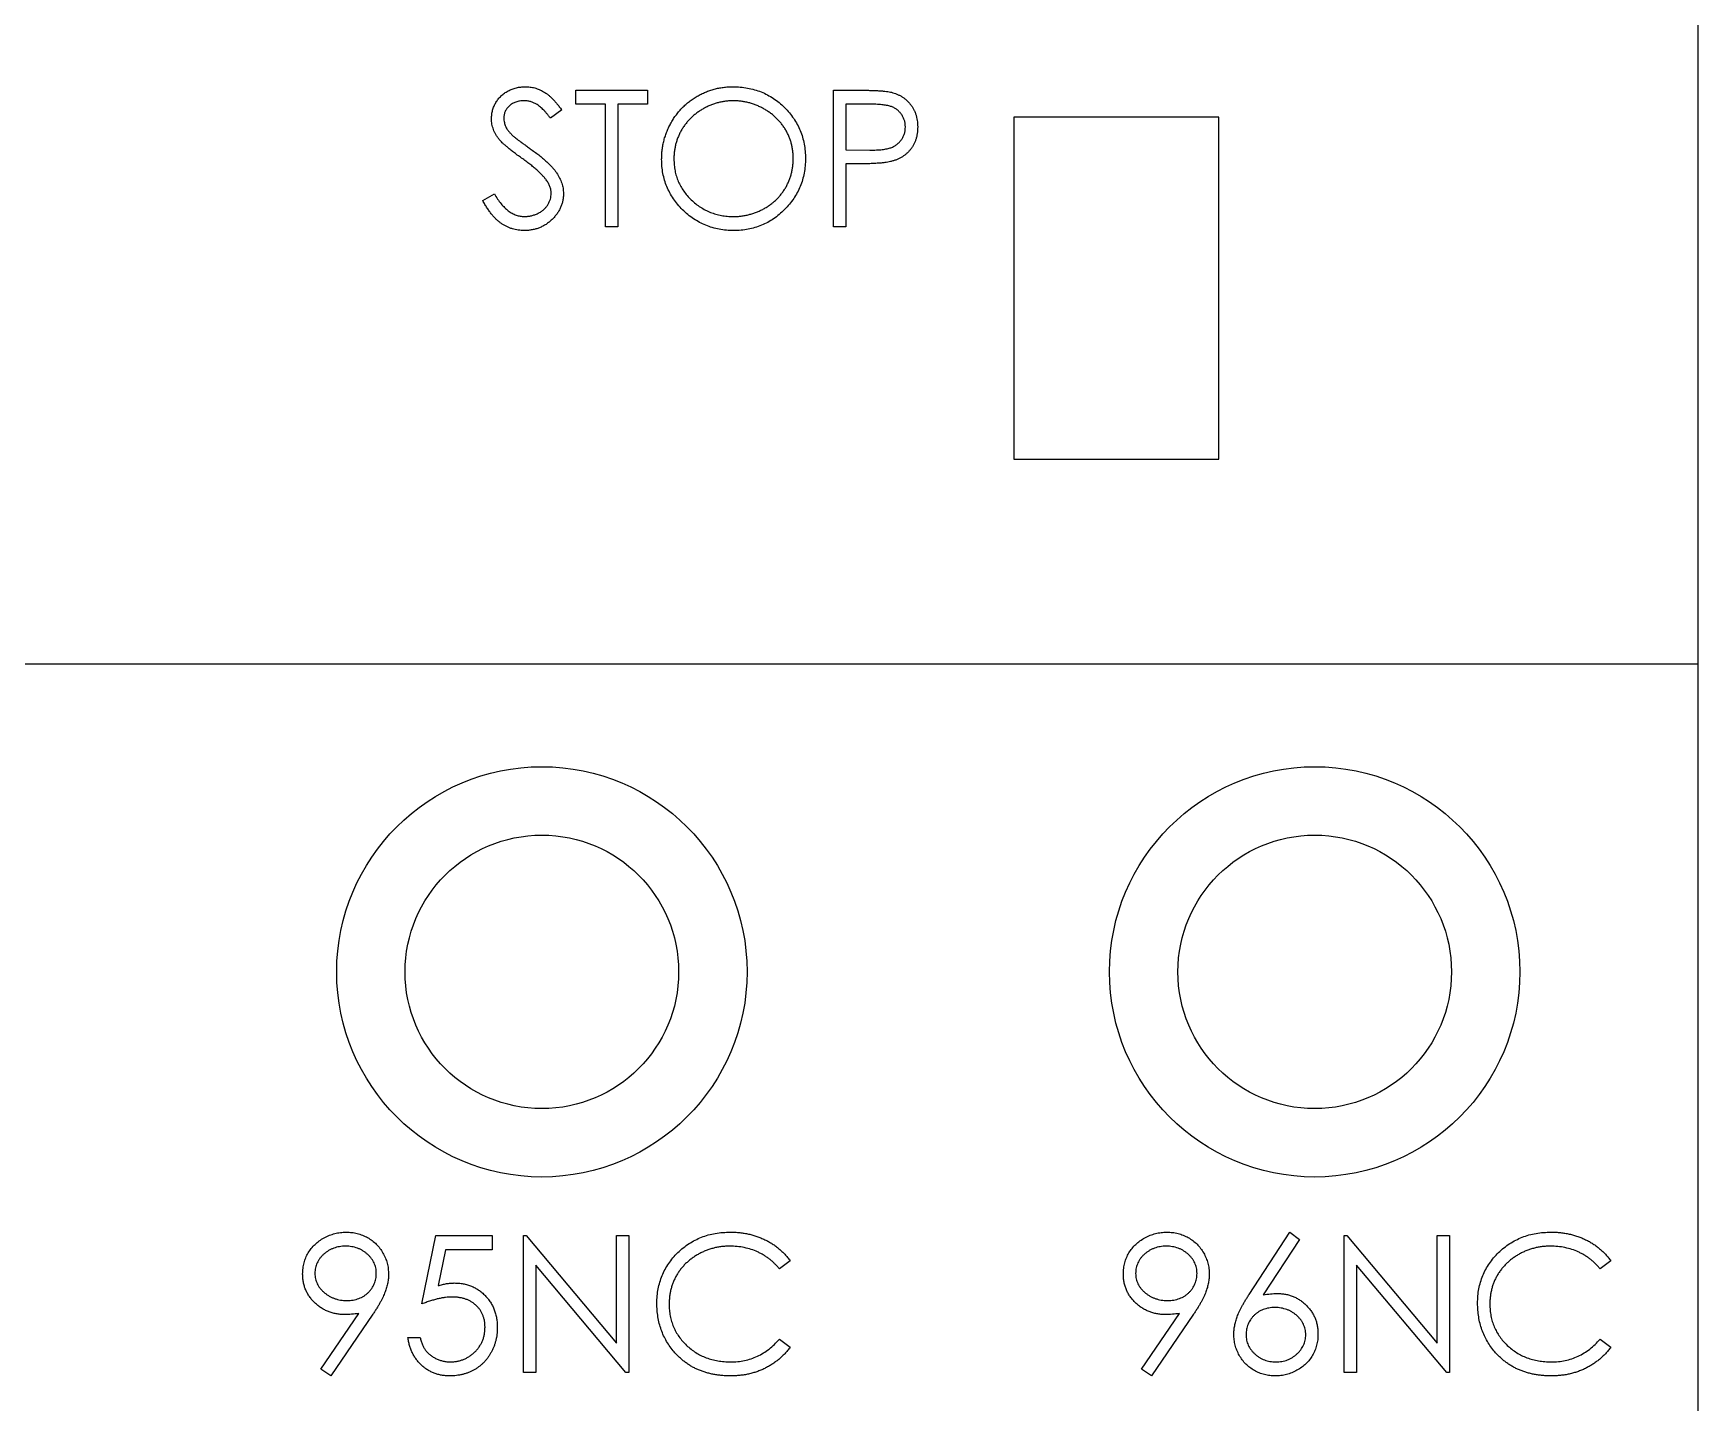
# Model space of a CAD drawing. Extents: x 337364 to 337764, y 334627 to 335127.
# Drawn here: x 337669.15 to 337693.48, y 334745.93 to 334765.96 of the extents above; entities that cross this region are included whole.
import ezdxf

# ---------------------------------------------------------------- set-up
doc = ezdxf.new("R2010")
doc.units = 0
doc.header["$MEASUREMENT"] = 0
doc.layers.add('PV-261', color=7, linetype='Continuous')

# ---------------------------------------------------------------- blocks, each defined once
blk = doc.blocks.new('Manufacturer上海良信PartName热继电器SeriesNDR2-38ShellFrameLimitingCurrentRemarkPartTypeMinCurrent1MaxCurrent38Poles3PMinPower0MaxPower0LibType3DelFlgfalseUpdateDate2023-01-0100000')
at = {"layer": 'PV-261'}
for p, q in [((22.5, 17.5), (22.5, -2.5)), ((6.095, 5.688), (6.095, 5.893)), ((6.095, 5.893), (7.146, 5.893)), ((7.146, 5.893), (7.146, 5.688)), ((9.864, 5.893), (10.256, 5.893)), ((9.864, 3.893), (9.864, 5.893)), ((5.89, 5.606), (5.728, 5.483)), ((6.531, 5.688), (6.095, 5.688)), ((6.531, 3.893), (6.531, 5.688)), ((7.146, 5.688), (6.71, 5.688)), ((6.71, 5.688), (6.71, 3.893)), ((10.409, 5.688), (10.044, 5.688)), ((10.044, 5.688), (10.044, 5.021)), ((15.5, 5.5), (12.5, 5.5)), ((12.5, 5.5), (12.5, 0.5)), ((15.5, 0.5), (15.5, 5.5)), ((10.044, 5.021), (10.394, 5.017)), ((10.187, 4.816), (10.044, 4.816)), ((10.044, 4.816), (10.044, 3.893)), ((4.736, 4.279), (4.905, 4.38)), ((6.71, 3.893), (6.531, 3.893)), ((10.044, 3.893), (9.864, 3.893)), ((12.5, 0.5), (15.5, 0.5)), ((22.5, -2.5), (-22.5, -2.5)), ((22.5, -2.5), (22.5, -14.5)), ((3.846, -11.857), (4.051, -10.857)), ((4.051, -10.857), (4.871, -10.857)), ((4.871, -10.857), (4.871, -11.063)), ((5.333, -12.857), (5.333, -10.857)), ((5.333, -10.857), (5.37, -10.857)), ((5.37, -10.857), (6.692, -12.432)), ((6.692, -12.432), (6.692, -10.857)), ((6.692, -10.857), (6.871, -10.857)), ((6.871, -10.857), (6.871, -12.857)), ((15.941, -11.719), (16.538, -10.806)), ((16.676, -10.915), (16.148, -11.723)), ((16.538, -10.806), (16.676, -10.915)), ((17.333, -12.857), (17.333, -10.857)), ((17.333, -10.857), (17.37, -10.857)), ((17.37, -10.857), (18.692, -12.432)), ((18.692, -12.432), (18.692, -10.857)), ((18.692, -10.857), (18.871, -10.857)), ((18.871, -10.857), (18.871, -12.857)), ((4.191, -11.063), (4.083, -11.589)), ((4.871, -11.063), (4.191, -11.063)), ((6.83, -12.857), (5.512, -11.287)), ((5.512, -11.287), (5.512, -12.857)), ((9.23, -11.224), (9.073, -11.345)), ((18.83, -12.857), (17.512, -11.287)), ((17.512, -11.287), (17.512, -12.857)), ((21.23, -11.224), (21.073, -11.345)), ((2.369, -12.809), (2.925, -11.996)), ((3.128, -12.008), (2.512, -12.909)), ((14.369, -12.809), (14.925, -11.996)), ((15.128, -12.008), (14.512, -12.909)), ((3.64, -12.345), (3.82, -12.345)), ((9.073, -12.37), (9.23, -12.489)), ((21.073, -12.37), (21.23, -12.489)), ((2.512, -12.909), (2.369, -12.809)), ((5.512, -12.857), (5.333, -12.857)), ((6.871, -12.857), (6.83, -12.857)), ((14.512, -12.909), (14.369, -12.809)), ((17.512, -12.857), (17.333, -12.857)), ((18.871, -12.857), (18.83, -12.857))]:
    blk.add_line(p, q, dxfattribs=at)
for centre, radius in [((5.6, -7), 3), ((16.9, -7), 3), ((5.6, -7), 2), ((16.9, -7), 2)]:
    blk.add_circle(centre, radius, dxfattribs=at)
for points, knots in [([(4.864, 5.477), (4.865, 5.499), (4.866, 5.54), (4.879, 5.602), (4.899, 5.66), (4.926, 5.715), (4.962, 5.765), (5.003, 5.811), (5.052, 5.85), (5.106, 5.884), (5.165, 5.91), (5.226, 5.93), (5.291, 5.942), (5.335, 5.943), (5.357, 5.944)], [0, 0, 0, 0, 0.083785, 0.16578, 0.24628, 0.327461, 0.408797, 0.489715, 0.571376, 0.655523, 0.741019, 0.826547, 0.911989, 1, 1, 1, 1]), ([(5.357, 5.944), (5.38, 5.943), (5.427, 5.942), (5.496, 5.928), (5.563, 5.904), (5.616, 5.878), (5.658, 5.852), (5.69, 5.828), (5.722, 5.8), (5.755, 5.769), (5.788, 5.733), (5.822, 5.694), (5.856, 5.652), (5.878, 5.621), (5.89, 5.606)], [0, 0, 0, 0, 0.107233, 0.213252, 0.31883, 0.426794, 0.483646, 0.543604, 0.608308, 0.677127, 0.750686, 0.828713, 0.91219, 1, 1, 1, 1]), ([(7.351, 4.884), (7.352, 4.908), (7.352, 4.955), (7.36, 5.025), (7.37, 5.094), (7.385, 5.162), (7.405, 5.228), (7.429, 5.294), (7.457, 5.357), (7.49, 5.419), (7.526, 5.479), (7.566, 5.536), (7.608, 5.589), (7.654, 5.639), (7.703, 5.686), (7.756, 5.729), (7.811, 5.769), (7.869, 5.805), (7.93, 5.838), (7.992, 5.866), (8.055, 5.89), (8.12, 5.91), (8.186, 5.925), (8.252, 5.936), (8.321, 5.943), (8.367, 5.944), (8.39, 5.944)], [0, 0, 0, 0, 0.043209, 0.085873, 0.12812, 0.170152, 0.211918, 0.253753, 0.296006, 0.338443, 0.381015, 0.42282, 0.464089, 0.505126, 0.545975, 0.586985, 0.628339, 0.670084, 0.711992, 0.753039, 0.794049, 0.834886, 0.875498, 0.916547, 0.958004, 1, 1, 1, 1]), ([(8.39, 5.944), (8.427, 5.943), (8.5, 5.941), (8.606, 5.927), (8.708, 5.903), (8.807, 5.87), (8.899, 5.827), (8.988, 5.775), (9.071, 5.713), (9.149, 5.642), (9.22, 5.564), (9.283, 5.482), (9.336, 5.394), (9.379, 5.303), (9.413, 5.207), (9.436, 5.106), (9.451, 5.001), (9.453, 4.93), (9.454, 4.894)], [0, 0, 0, 0, 0.06657, 0.130749, 0.193413, 0.254989, 0.316114, 0.377262, 0.439401, 0.502971, 0.566525, 0.628231, 0.689091, 0.749345, 0.81017, 0.87161, 0.934869, 1, 1, 1, 1]), ([(10.256, 5.893), (10.283, 5.893), (10.335, 5.893), (10.409, 5.891), (10.476, 5.889), (10.537, 5.886), (10.59, 5.882), (10.637, 5.876), (10.677, 5.871), (10.701, 5.865), (10.712, 5.863)], [0, 0, 0, 0, 0.176956, 0.339055, 0.486318, 0.618781, 0.735619, 0.838742, 0.926457, 1, 1, 1, 1]), ([(10.712, 5.863), (10.726, 5.859), (10.753, 5.852), (10.792, 5.837), (10.83, 5.819), (10.866, 5.799), (10.899, 5.775), (10.931, 5.749), (10.96, 5.72), (10.988, 5.688), (11.013, 5.655), (11.035, 5.618), (11.053, 5.58), (11.069, 5.539), (11.08, 5.496), (11.089, 5.452), (11.094, 5.405), (11.095, 5.373), (11.095, 5.356)], [0, 0, 0, 0, 0.062481, 0.12349, 0.183411, 0.243153, 0.302127, 0.36171, 0.421842, 0.482932, 0.544552, 0.605681, 0.66768, 0.729984, 0.794551, 0.860346, 0.928907, 1, 1, 1, 1]), ([(5.337, 5.739), (5.316, 5.738), (5.276, 5.737), (5.22, 5.722), (5.169, 5.699), (5.125, 5.667), (5.089, 5.629), (5.062, 5.585), (5.047, 5.537), (5.045, 5.503), (5.044, 5.486)], [0, 0, 0, 0, 0.143073, 0.275903, 0.402371, 0.528414, 0.650356, 0.765895, 0.880774, 1, 1, 1, 1]), ([(5.728, 5.483), (5.718, 5.495), (5.699, 5.52), (5.67, 5.554), (5.643, 5.585), (5.617, 5.612), (5.592, 5.636), (5.568, 5.657), (5.545, 5.675), (5.516, 5.693), (5.479, 5.712), (5.434, 5.728), (5.386, 5.737), (5.353, 5.738), (5.337, 5.739)], [0, 0, 0, 0, 0.0984694, 0.1896291, 0.2741841, 0.3521832, 0.4231989, 0.4885509, 0.5484733, 0.6014402, 0.7011981, 0.7995918, 0.8985451, 1, 1, 1, 1]), ([(8.399, 5.739), (8.38, 5.739), (8.342, 5.738), (8.286, 5.732), (8.23, 5.724), (8.176, 5.711), (8.122, 5.694), (8.069, 5.675), (8.016, 5.652), (7.965, 5.625), (7.915, 5.595), (7.868, 5.563), (7.824, 5.528), (7.783, 5.491), (7.744, 5.451), (7.708, 5.409), (7.675, 5.364), (7.645, 5.317), (7.618, 5.268), (7.595, 5.217), (7.575, 5.165), (7.559, 5.112), (7.546, 5.057), (7.538, 5.001), (7.531, 4.943), (7.531, 4.904), (7.531, 4.885)], [0, 0, 0, 0, 0.0420233, 0.0836449, 0.1249838, 0.1662475, 0.2077016, 0.2496311, 0.2917418, 0.3347429, 0.3774602, 0.4195563, 0.4610442, 0.5020963, 0.5428907, 0.5838008, 0.6248636, 0.6662247, 0.7073992, 0.7485567, 0.7896546, 0.8307397, 0.8720701, 0.9139934, 0.9564981, 1, 1, 1, 1]), ([(9.274, 4.894), (9.274, 4.913), (9.274, 4.952), (9.268, 5.009), (9.259, 5.064), (9.247, 5.118), (9.231, 5.171), (9.211, 5.222), (9.188, 5.272), (9.161, 5.32), (9.131, 5.367), (9.098, 5.411), (9.062, 5.452), (9.023, 5.492), (8.981, 5.529), (8.936, 5.563), (8.889, 5.596), (8.839, 5.625), (8.787, 5.652), (8.734, 5.675), (8.68, 5.695), (8.625, 5.711), (8.569, 5.724), (8.513, 5.732), (8.456, 5.738), (8.418, 5.739), (8.399, 5.739)], [0, 0, 0, 0, 0.042915, 0.08513, 0.126473, 0.167453, 0.207976, 0.248249, 0.28875, 0.32967, 0.370537, 0.411129, 0.451819, 0.492406, 0.533486, 0.575263, 0.617441, 0.660672, 0.70394, 0.746868, 0.789079, 0.831104, 0.873238, 0.915166, 0.957381, 1, 1, 1, 1]), ([(10.915, 5.356), (10.915, 5.372), (10.913, 5.404), (10.903, 5.45), (10.885, 5.495), (10.86, 5.537), (10.83, 5.575), (10.795, 5.608), (10.755, 5.634), (10.718, 5.651), (10.685, 5.661), (10.656, 5.669), (10.624, 5.675), (10.588, 5.679), (10.549, 5.683), (10.505, 5.686), (10.459, 5.688), (10.426, 5.688), (10.409, 5.688)], [0, 0, 0, 0, 0.070044, 0.139238, 0.208197, 0.279173, 0.349987, 0.418354, 0.48761, 0.557411, 0.59533, 0.637964, 0.685913, 0.738185, 0.796103, 0.858517, 0.926658, 1, 1, 1, 1]), ([(4.976, 5.173), (4.967, 5.185), (4.95, 5.208), (4.927, 5.244), (4.907, 5.281), (4.892, 5.319), (4.879, 5.357), (4.87, 5.397), (4.865, 5.437), (4.864, 5.464), (4.864, 5.477)], [0, 0, 0, 0, 0.133507, 0.262559, 0.388264, 0.512667, 0.633722, 0.755394, 0.877553, 1, 1, 1, 1]), ([(5.044, 5.486), (5.044, 5.475), (5.044, 5.454), (5.051, 5.422), (5.059, 5.39), (5.071, 5.359), (5.089, 5.327), (5.112, 5.295), (5.141, 5.261), (5.164, 5.239), (5.175, 5.227)], [0, 0, 0, 0, 0.107285, 0.214746, 0.322939, 0.434116, 0.553412, 0.686073, 0.834256, 1, 1, 1, 1]), ([(10.394, 5.017), (10.411, 5.017), (10.444, 5.017), (10.492, 5.019), (10.536, 5.022), (10.576, 5.025), (10.614, 5.031), (10.647, 5.036), (10.677, 5.044), (10.712, 5.055), (10.751, 5.073), (10.793, 5.1), (10.829, 5.133), (10.86, 5.171), (10.885, 5.214), (10.903, 5.259), (10.913, 5.306), (10.915, 5.339), (10.915, 5.356)], [0, 0, 0, 0, 0.072538, 0.140034, 0.202496, 0.260575, 0.313228, 0.361583, 0.404878, 0.444127, 0.5164, 0.586507, 0.655085, 0.724384, 0.793974, 0.861638, 0.930111, 1, 1, 1, 1]), ([(11.095, 5.356), (11.095, 5.34), (11.094, 5.308), (11.089, 5.261), (11.081, 5.216), (11.069, 5.173), (11.054, 5.133), (11.036, 5.094), (11.014, 5.058), (10.989, 5.024), (10.961, 4.993), (10.931, 4.964), (10.898, 4.938), (10.863, 4.915), (10.824, 4.894), (10.784, 4.876), (10.741, 4.861), (10.711, 4.853), (10.696, 4.849)], [0, 0, 0, 0, 0.070119, 0.137192, 0.202016, 0.264631, 0.326117, 0.38601, 0.445812, 0.505298, 0.564633, 0.624283, 0.683902, 0.743953, 0.805388, 0.868388, 0.933084, 1, 1, 1, 1]), ([(5.304, 4.901), (5.283, 4.916), (5.242, 4.944), (5.186, 4.987), (5.136, 5.026), (5.092, 5.062), (5.054, 5.094), (5.022, 5.123), (4.996, 5.149), (4.982, 5.165), (4.976, 5.173)], [0, 0, 0, 0, 0.1815353, 0.3470817, 0.4955678, 0.6283573, 0.7455197, 0.8458308, 0.9307818, 1, 1, 1, 1]), ([(5.175, 5.227), (5.18, 5.223), (5.19, 5.214), (5.209, 5.199), (5.234, 5.18), (5.265, 5.157), (5.301, 5.13), (5.344, 5.1), (5.392, 5.065), (5.426, 5.041), (5.444, 5.028)], [0, 0, 0, 0, 0.052594, 0.124952, 0.218094, 0.333502, 0.468789, 0.624938, 0.801683, 1, 1, 1, 1]), ([(5.664, 4.582), (5.655, 4.593), (5.636, 4.617), (5.604, 4.653), (5.566, 4.69), (5.524, 4.73), (5.476, 4.77), (5.423, 4.813), (5.365, 4.856), (5.325, 4.886), (5.304, 4.901)], [0, 0, 0, 0, 0.090279, 0.18953, 0.299198, 0.418926, 0.548376, 0.688136, 0.839084, 1, 1, 1, 1]), ([(5.444, 5.028), (5.466, 5.012), (5.508, 4.982), (5.568, 4.936), (5.622, 4.891), (5.671, 4.847), (5.715, 4.805), (5.753, 4.764), (5.787, 4.725), (5.823, 4.674), (5.86, 4.612), (5.892, 4.536), (5.912, 4.46), (5.914, 4.408), (5.915, 4.383)], [0, 0, 0, 0, 0.096972, 0.187773, 0.272396, 0.351321, 0.424335, 0.491909, 0.554233, 0.611268, 0.716348, 0.81454, 0.908495, 1, 1, 1, 1]), ([(8.406, 3.842), (8.37, 3.842), (8.298, 3.844), (8.193, 3.859), (8.092, 3.883), (7.996, 3.916), (7.904, 3.959), (7.817, 4.012), (7.733, 4.074), (7.656, 4.145), (7.584, 4.223), (7.522, 4.305), (7.469, 4.392), (7.426, 4.483), (7.392, 4.577), (7.369, 4.676), (7.354, 4.779), (7.352, 4.849), (7.351, 4.884)], [0, 0, 0, 0, 0.065819, 0.129747, 0.192072, 0.253459, 0.31457, 0.37628, 0.439026, 0.503267, 0.567493, 0.629705, 0.691, 0.751452, 0.812004, 0.87315, 0.935635, 1, 1, 1, 1]), ([(7.531, 4.885), (7.532, 4.856), (7.533, 4.799), (7.545, 4.716), (7.565, 4.636), (7.593, 4.559), (7.629, 4.486), (7.673, 4.416), (7.725, 4.35), (7.784, 4.288), (7.849, 4.232), (7.918, 4.182), (7.99, 4.14), (8.065, 4.106), (8.144, 4.079), (8.226, 4.061), (8.311, 4.048), (8.369, 4.047), (8.399, 4.047)], [0, 0, 0, 0, 0.064504, 0.126899, 0.187747, 0.24815, 0.308586, 0.369583, 0.431827, 0.49618, 0.560668, 0.623504, 0.68526, 0.746537, 0.808327, 0.870486, 0.934317, 1, 1, 1, 1]), ([(8.399, 4.047), (8.418, 4.047), (8.458, 4.047), (8.516, 4.053), (8.573, 4.062), (8.629, 4.074), (8.684, 4.09), (8.738, 4.108), (8.791, 4.132), (8.842, 4.157), (8.892, 4.187), (8.939, 4.218), (8.983, 4.253), (9.024, 4.29), (9.063, 4.329), (9.098, 4.371), (9.131, 4.416), (9.161, 4.463), (9.188, 4.512), (9.211, 4.563), (9.231, 4.615), (9.247, 4.668), (9.259, 4.723), (9.268, 4.779), (9.274, 4.836), (9.274, 4.875), (9.274, 4.894)], [0, 0, 0, 0, 0.043633, 0.086538, 0.129177, 0.171436, 0.213416, 0.255266, 0.297369, 0.339941, 0.382347, 0.423953, 0.464871, 0.505572, 0.546003, 0.586568, 0.627065, 0.668271, 0.709549, 0.750428, 0.791096, 0.832027, 0.873136, 0.914611, 0.956956, 1, 1, 1, 1]), ([(9.454, 4.894), (9.453, 4.858), (9.451, 4.787), (9.436, 4.683), (9.413, 4.583), (9.379, 4.487), (9.336, 4.395), (9.283, 4.308), (9.221, 4.224), (9.15, 4.147), (9.073, 4.075), (8.99, 4.013), (8.903, 3.959), (8.811, 3.917), (8.716, 3.882), (8.616, 3.859), (8.513, 3.844), (8.442, 3.842), (8.406, 3.842)], [0, 0, 0, 0, 0.065227, 0.128569, 0.19032, 0.251378, 0.312388, 0.373789, 0.436431, 0.500567, 0.564687, 0.627136, 0.688455, 0.749246, 0.810155, 0.871671, 0.934773, 1, 1, 1, 1]), ([(10.696, 4.849), (10.683, 4.846), (10.656, 4.84), (10.611, 4.834), (10.558, 4.828), (10.498, 4.824), (10.431, 4.82), (10.356, 4.818), (10.274, 4.816), (10.217, 4.816), (10.187, 4.816)], [0, 0, 0, 0, 0.075173, 0.164746, 0.268017, 0.385912, 0.517789, 0.663691, 0.824413, 1, 1, 1, 1]), ([(5.344, 4.047), (5.362, 4.047), (5.396, 4.048), (5.448, 4.057), (5.497, 4.072), (5.544, 4.092), (5.589, 4.117), (5.627, 4.147), (5.661, 4.18), (5.688, 4.218), (5.709, 4.258), (5.725, 4.299), (5.734, 4.342), (5.735, 4.371), (5.736, 4.386)], [0, 0, 0, 0, 0.091264, 0.18093, 0.270088, 0.360156, 0.448343, 0.532666, 0.613834, 0.693982, 0.772716, 0.849335, 0.923967, 1, 1, 1, 1]), ([(5.915, 4.383), (5.915, 4.365), (5.914, 4.329), (5.906, 4.277), (5.893, 4.227), (5.874, 4.178), (5.851, 4.131), (5.822, 4.086), (5.788, 4.043), (5.749, 4.002), (5.707, 3.965), (5.662, 3.931), (5.614, 3.904), (5.565, 3.881), (5.513, 3.863), (5.459, 3.851), (5.402, 3.843), (5.364, 3.842), (5.344, 3.842)], [0, 0, 0, 0, 0.061484, 0.121775, 0.18092, 0.240256, 0.300114, 0.361146, 0.423501, 0.488669, 0.553954, 0.617581, 0.680238, 0.742187, 0.804663, 0.868259, 0.93302, 1, 1, 1, 1]), ([(5.736, 4.386), (5.735, 4.402), (5.733, 4.436), (5.719, 4.486), (5.696, 4.535), (5.675, 4.566), (5.664, 4.582)], [0, 0, 0, 0, 0.234723, 0.477158, 0.728556, 1, 1, 1, 1]), ([(5.344, 3.842), (5.329, 3.842), (5.299, 3.842), (5.255, 3.848), (5.211, 3.855), (5.169, 3.866), (5.128, 3.88), (5.088, 3.898), (5.049, 3.918), (5.011, 3.942), (4.973, 3.969), (4.937, 4.001), (4.901, 4.037), (4.867, 4.077), (4.833, 4.121), (4.8, 4.17), (4.767, 4.223), (4.746, 4.26), (4.736, 4.279)], [0, 0, 0, 0, 0.057208, 0.113696, 0.169178, 0.224159, 0.27872, 0.333794, 0.389241, 0.445822, 0.503704, 0.564294, 0.627975, 0.695038, 0.765373, 0.839611, 0.917538, 1, 1, 1, 1]), ([(4.905, 4.38), (4.921, 4.354), (4.951, 4.303), (5.001, 4.235), (5.053, 4.177), (5.107, 4.13), (5.164, 4.093), (5.222, 4.066), (5.282, 4.05), (5.324, 4.048), (5.344, 4.047)], [0, 0, 0, 0, 0.159004, 0.304646, 0.438547, 0.562322, 0.677433, 0.786897, 0.893611, 1, 1, 1, 1]), ([(2.102, -11.419), (2.103, -11.391), (2.105, -11.336), (2.121, -11.256), (2.146, -11.18), (2.182, -11.108), (2.227, -11.043), (2.282, -10.983), (2.345, -10.932), (2.415, -10.887), (2.492, -10.851), (2.572, -10.825), (2.654, -10.809), (2.71, -10.807), (2.739, -10.806)], [0, 0, 0, 0, 0.085249, 0.167327, 0.248175, 0.328829, 0.409908, 0.490584, 0.572993, 0.658265, 0.744222, 0.82906, 0.913938, 1, 1, 1, 1]), ([(2.739, -10.806), (2.766, -10.807), (2.821, -10.809), (2.902, -10.824), (2.979, -10.85), (3.052, -10.885), (3.12, -10.929), (3.181, -10.982), (3.234, -11.043), (3.278, -11.111), (3.314, -11.184), (3.34, -11.261), (3.355, -11.34), (3.357, -11.394), (3.358, -11.421)], [0, 0, 0, 0, 0.085532, 0.169003, 0.251943, 0.335682, 0.419409, 0.501265, 0.583703, 0.668, 0.751919, 0.834598, 0.916526, 1, 1, 1, 1]), ([(7.282, -11.846), (7.282, -11.81), (7.284, -11.739), (7.299, -11.635), (7.323, -11.536), (7.357, -11.441), (7.4, -11.35), (7.453, -11.264), (7.516, -11.182), (7.587, -11.105), (7.666, -11.035), (7.75, -10.973), (7.84, -10.922), (7.934, -10.879), (8.033, -10.846), (8.137, -10.823), (8.246, -10.809), (8.32, -10.807), (8.358, -10.806)], [0, 0, 0, 0, 0.064558, 0.127014, 0.187955, 0.248014, 0.307748, 0.368235, 0.42947, 0.492743, 0.556258, 0.618217, 0.679655, 0.741246, 0.803415, 0.866815, 0.932328, 1, 1, 1, 1]), ([(8.358, -10.806), (8.381, -10.806), (8.426, -10.807), (8.493, -10.812), (8.559, -10.821), (8.623, -10.833), (8.685, -10.848), (8.745, -10.868), (8.804, -10.89), (8.861, -10.916), (8.916, -10.945), (8.969, -10.976), (9.019, -11.011), (9.067, -11.048), (9.111, -11.088), (9.154, -11.13), (9.194, -11.176), (9.218, -11.208), (9.23, -11.224)], [0, 0, 0, 0, 0.068548, 0.135683, 0.201215, 0.265682, 0.329267, 0.392395, 0.45507, 0.517127, 0.57879, 0.63974, 0.700192, 0.759806, 0.819628, 0.879355, 0.939512, 1, 1, 1, 1]), ([(14.102, -11.419), (14.103, -11.391), (14.105, -11.336), (14.121, -11.256), (14.146, -11.18), (14.182, -11.108), (14.227, -11.043), (14.282, -10.983), (14.345, -10.932), (14.415, -10.887), (14.492, -10.851), (14.572, -10.825), (14.654, -10.809), (14.71, -10.807), (14.739, -10.806)], [0, 0, 0, 0, 0.085249, 0.167327, 0.248175, 0.328829, 0.409908, 0.490584, 0.572993, 0.658265, 0.744222, 0.82906, 0.913938, 1, 1, 1, 1]), ([(14.739, -10.806), (14.766, -10.807), (14.821, -10.809), (14.902, -10.824), (14.979, -10.85), (15.052, -10.885), (15.12, -10.929), (15.181, -10.982), (15.234, -11.043), (15.278, -11.111), (15.314, -11.184), (15.34, -11.261), (15.355, -11.34), (15.357, -11.394), (15.358, -11.421)], [0, 0, 0, 0, 0.085532, 0.169003, 0.251943, 0.335682, 0.419409, 0.501265, 0.583703, 0.668, 0.751919, 0.834598, 0.916526, 1, 1, 1, 1]), ([(19.282, -11.846), (19.282, -11.81), (19.284, -11.739), (19.299, -11.635), (19.323, -11.536), (19.357, -11.441), (19.4, -11.35), (19.453, -11.264), (19.516, -11.182), (19.587, -11.105), (19.666, -11.035), (19.75, -10.973), (19.84, -10.922), (19.934, -10.879), (20.033, -10.846), (20.137, -10.823), (20.246, -10.809), (20.32, -10.807), (20.358, -10.806)], [0, 0, 0, 0, 0.064558, 0.127014, 0.187955, 0.248014, 0.307748, 0.368235, 0.42947, 0.492743, 0.556258, 0.618217, 0.679655, 0.741246, 0.803415, 0.866815, 0.932328, 1, 1, 1, 1]), ([(20.358, -10.806), (20.381, -10.806), (20.426, -10.807), (20.493, -10.812), (20.559, -10.821), (20.623, -10.833), (20.685, -10.848), (20.745, -10.868), (20.804, -10.89), (20.861, -10.916), (20.916, -10.945), (20.969, -10.976), (21.019, -11.011), (21.067, -11.048), (21.111, -11.088), (21.154, -11.13), (21.194, -11.176), (21.218, -11.208), (21.23, -11.224)], [0, 0, 0, 0, 0.068548, 0.135683, 0.201215, 0.265682, 0.329267, 0.392395, 0.45507, 0.517127, 0.57879, 0.63974, 0.700192, 0.759806, 0.819628, 0.879355, 0.939512, 1, 1, 1, 1]), ([(2.729, -11.011), (2.714, -11.012), (2.684, -11.013), (2.64, -11.018), (2.598, -11.027), (2.557, -11.04), (2.518, -11.056), (2.481, -11.076), (2.446, -11.1), (2.412, -11.127), (2.381, -11.157), (2.355, -11.188), (2.332, -11.221), (2.314, -11.256), (2.299, -11.292), (2.289, -11.329), (2.283, -11.369), (2.282, -11.395), (2.282, -11.409)], [0, 0, 0, 0, 0.068712, 0.134812, 0.199538, 0.263335, 0.326747, 0.390328, 0.454126, 0.519203, 0.58351, 0.645497, 0.70529, 0.763488, 0.821856, 0.880004, 0.939108, 1, 1, 1, 1]), ([(3.179, -11.409), (3.179, -11.395), (3.178, -11.369), (3.172, -11.329), (3.161, -11.292), (3.147, -11.256), (3.128, -11.221), (3.105, -11.188), (3.079, -11.157), (3.048, -11.127), (3.015, -11.1), (2.979, -11.076), (2.942, -11.056), (2.903, -11.04), (2.862, -11.027), (2.819, -11.018), (2.775, -11.013), (2.745, -11.012), (2.729, -11.011)], [0, 0, 0, 0, 0.06076, 0.119735, 0.177757, 0.235999, 0.29407, 0.353733, 0.415973, 0.48014, 0.545076, 0.608735, 0.672178, 0.735453, 0.799112, 0.864284, 0.930837, 1, 1, 1, 1]), ([(8.346, -11.011), (8.326, -11.011), (8.286, -11.012), (8.227, -11.018), (8.169, -11.027), (8.112, -11.039), (8.056, -11.055), (8.001, -11.074), (7.948, -11.098), (7.896, -11.124), (7.846, -11.153), (7.798, -11.186), (7.754, -11.22), (7.712, -11.257), (7.673, -11.296), (7.637, -11.338), (7.604, -11.383), (7.574, -11.429), (7.547, -11.478), (7.525, -11.528), (7.505, -11.579), (7.489, -11.633), (7.476, -11.687), (7.468, -11.743), (7.462, -11.801), (7.461, -11.84), (7.461, -11.859)], [0, 0, 0, 0, 0.043955, 0.087502, 0.130463, 0.172752, 0.215403, 0.25765, 0.300153, 0.343121, 0.385925, 0.427686, 0.468818, 0.509492, 0.549883, 0.58998, 0.630405, 0.670869, 0.711384, 0.751627, 0.791776, 0.832459, 0.873319, 0.914543, 0.956924, 1, 1, 1, 1]), ([(9.073, -11.345), (9.062, -11.331), (9.04, -11.305), (9.004, -11.267), (8.967, -11.233), (8.928, -11.2), (8.887, -11.17), (8.845, -11.143), (8.8, -11.118), (8.739, -11.088), (8.66, -11.057), (8.559, -11.031), (8.454, -11.014), (8.383, -11.012), (8.346, -11.011)], [0, 0, 0, 0, 0.063163, 0.125475, 0.187121, 0.248294, 0.309295, 0.36985, 0.430973, 0.492456, 0.616148, 0.740844, 0.868183, 1, 1, 1, 1]), ([(14.729, -11.011), (14.714, -11.012), (14.684, -11.013), (14.64, -11.018), (14.598, -11.027), (14.557, -11.04), (14.518, -11.056), (14.481, -11.076), (14.446, -11.1), (14.412, -11.127), (14.381, -11.157), (14.355, -11.188), (14.332, -11.221), (14.314, -11.256), (14.299, -11.292), (14.289, -11.329), (14.283, -11.369), (14.282, -11.395), (14.282, -11.409)], [0, 0, 0, 0, 0.068712, 0.134812, 0.199538, 0.263335, 0.326747, 0.390328, 0.454126, 0.519203, 0.58351, 0.645497, 0.70529, 0.763488, 0.821856, 0.880004, 0.939108, 1, 1, 1, 1]), ([(15.179, -11.409), (15.179, -11.395), (15.178, -11.369), (15.172, -11.329), (15.161, -11.292), (15.147, -11.256), (15.128, -11.221), (15.105, -11.188), (15.079, -11.157), (15.048, -11.127), (15.015, -11.1), (14.979, -11.076), (14.942, -11.056), (14.903, -11.04), (14.862, -11.027), (14.819, -11.018), (14.775, -11.013), (14.745, -11.012), (14.729, -11.011)], [0, 0, 0, 0, 0.06076, 0.119735, 0.177757, 0.235999, 0.29407, 0.353733, 0.415973, 0.48014, 0.545076, 0.608735, 0.672178, 0.735453, 0.799112, 0.864284, 0.930837, 1, 1, 1, 1]), ([(20.346, -11.011), (20.326, -11.011), (20.286, -11.012), (20.227, -11.018), (20.169, -11.027), (20.112, -11.039), (20.056, -11.055), (20.001, -11.074), (19.948, -11.098), (19.896, -11.124), (19.846, -11.153), (19.798, -11.186), (19.754, -11.22), (19.712, -11.257), (19.673, -11.296), (19.637, -11.338), (19.604, -11.383), (19.574, -11.429), (19.547, -11.478), (19.525, -11.528), (19.505, -11.579), (19.489, -11.633), (19.476, -11.687), (19.468, -11.743), (19.462, -11.801), (19.461, -11.84), (19.461, -11.859)], [0, 0, 0, 0, 0.043955, 0.087502, 0.130463, 0.172752, 0.215403, 0.25765, 0.300153, 0.343121, 0.385925, 0.427686, 0.468818, 0.509492, 0.549883, 0.58998, 0.630405, 0.670869, 0.711384, 0.751627, 0.791776, 0.832459, 0.873319, 0.914543, 0.956924, 1, 1, 1, 1]), ([(21.073, -11.345), (21.062, -11.331), (21.04, -11.305), (21.004, -11.267), (20.967, -11.233), (20.928, -11.2), (20.887, -11.17), (20.845, -11.143), (20.8, -11.118), (20.739, -11.088), (20.66, -11.057), (20.559, -11.031), (20.454, -11.014), (20.383, -11.012), (20.346, -11.011)], [0, 0, 0, 0, 0.063163, 0.125475, 0.187121, 0.248294, 0.309295, 0.36985, 0.430973, 0.492456, 0.616148, 0.740844, 0.868183, 1, 1, 1, 1]), ([(2.715, -12.011), (2.694, -12.011), (2.652, -12.01), (2.592, -12.001), (2.534, -11.988), (2.478, -11.969), (2.425, -11.945), (2.374, -11.916), (2.325, -11.881), (2.28, -11.841), (2.238, -11.797), (2.202, -11.751), (2.171, -11.701), (2.146, -11.65), (2.126, -11.595), (2.112, -11.539), (2.104, -11.479), (2.103, -11.439), (2.102, -11.419)], [0, 0, 0, 0, 0.0662949, 0.1301311, 0.1928622, 0.25436, 0.3159098, 0.3773381, 0.4402053, 0.5041751, 0.5680336, 0.6302277, 0.6908615, 0.7514218, 0.8114657, 0.8727505, 0.9353907, 1, 1, 1, 1]), ([(2.282, -11.409), (2.282, -11.422), (2.283, -11.449), (2.289, -11.488), (2.3, -11.526), (2.315, -11.562), (2.334, -11.596), (2.358, -11.629), (2.386, -11.661), (2.418, -11.69), (2.452, -11.718), (2.489, -11.741), (2.528, -11.761), (2.569, -11.778), (2.611, -11.79), (2.655, -11.8), (2.701, -11.805), (2.732, -11.806), (2.748, -11.806)], [0, 0, 0, 0, 0.05954, 0.117423, 0.17444, 0.231734, 0.289722, 0.3492, 0.410516, 0.47508, 0.540094, 0.604444, 0.668697, 0.73211, 0.796739, 0.862906, 0.930462, 1, 1, 1, 1]), ([(2.748, -11.806), (2.764, -11.806), (2.795, -11.805), (2.84, -11.8), (2.883, -11.791), (2.923, -11.777), (2.962, -11.762), (2.997, -11.742), (3.03, -11.718), (3.061, -11.691), (3.089, -11.661), (3.113, -11.629), (3.133, -11.596), (3.15, -11.561), (3.163, -11.525), (3.173, -11.488), (3.178, -11.449), (3.179, -11.422), (3.179, -11.409)], [0, 0, 0, 0, 0.072713, 0.141547, 0.208363, 0.272462, 0.33539, 0.397711, 0.459383, 0.522098, 0.584315, 0.644392, 0.703345, 0.761509, 0.82003, 0.878517, 0.938265, 1, 1, 1, 1]), ([(3.358, -11.421), (3.358, -11.442), (3.356, -11.484), (3.347, -11.549), (3.331, -11.615), (3.312, -11.671), (3.294, -11.717), (3.278, -11.753), (3.259, -11.792), (3.237, -11.832), (3.214, -11.873), (3.188, -11.917), (3.159, -11.962), (3.139, -11.992), (3.128, -12.008)], [0, 0, 0, 0, 0.09832, 0.199417, 0.305603, 0.416162, 0.474582, 0.537006, 0.603857, 0.67409, 0.749417, 0.828253, 0.912054, 1, 1, 1, 1]), ([(14.715, -12.011), (14.694, -12.011), (14.652, -12.01), (14.592, -12.001), (14.534, -11.988), (14.478, -11.969), (14.425, -11.945), (14.374, -11.916), (14.325, -11.881), (14.28, -11.841), (14.238, -11.797), (14.202, -11.751), (14.171, -11.701), (14.146, -11.65), (14.126, -11.595), (14.112, -11.539), (14.104, -11.479), (14.103, -11.439), (14.102, -11.419)], [0, 0, 0, 0, 0.0662949, 0.1301311, 0.1928622, 0.25436, 0.3159098, 0.3773381, 0.4402053, 0.5041751, 0.5680336, 0.6302277, 0.6908615, 0.7514218, 0.8114657, 0.8727505, 0.9353907, 1, 1, 1, 1]), ([(14.282, -11.409), (14.282, -11.422), (14.283, -11.449), (14.289, -11.488), (14.3, -11.526), (14.315, -11.562), (14.334, -11.596), (14.358, -11.629), (14.386, -11.661), (14.418, -11.69), (14.452, -11.718), (14.489, -11.741), (14.528, -11.761), (14.569, -11.778), (14.611, -11.79), (14.655, -11.8), (14.701, -11.805), (14.732, -11.806), (14.748, -11.806)], [0, 0, 0, 0, 0.05954, 0.117423, 0.17444, 0.231734, 0.289722, 0.3492, 0.410516, 0.47508, 0.540094, 0.604444, 0.668697, 0.73211, 0.796739, 0.862906, 0.930462, 1, 1, 1, 1]), ([(14.748, -11.806), (14.764, -11.806), (14.795, -11.805), (14.84, -11.8), (14.883, -11.791), (14.923, -11.777), (14.962, -11.762), (14.997, -11.742), (15.03, -11.718), (15.061, -11.691), (15.089, -11.661), (15.113, -11.629), (15.133, -11.596), (15.15, -11.561), (15.163, -11.525), (15.173, -11.488), (15.178, -11.449), (15.179, -11.422), (15.179, -11.409)], [0, 0, 0, 0, 0.072713, 0.141547, 0.208363, 0.272462, 0.33539, 0.397711, 0.459383, 0.522098, 0.584315, 0.644392, 0.703345, 0.761509, 0.82003, 0.878517, 0.938265, 1, 1, 1, 1]), ([(15.358, -11.421), (15.358, -11.442), (15.356, -11.484), (15.347, -11.549), (15.331, -11.615), (15.312, -11.671), (15.294, -11.717), (15.278, -11.753), (15.259, -11.792), (15.237, -11.832), (15.214, -11.873), (15.188, -11.917), (15.159, -11.962), (15.139, -11.992), (15.128, -12.008)], [0, 0, 0, 0, 0.09832, 0.1994175, 0.3056026, 0.4161624, 0.4745824, 0.5370065, 0.6038574, 0.6740896, 0.749417, 0.8282535, 0.9120542, 1, 1, 1, 1]), ([(4.083, -11.589), (4.104, -11.583), (4.145, -11.571), (4.206, -11.559), (4.263, -11.551), (4.301, -11.55), (4.319, -11.55)], [0, 0, 0, 0, 0.275068, 0.532901, 0.773973, 1, 1, 1, 1]), ([(4.319, -11.55), (4.341, -11.55), (4.385, -11.551), (4.449, -11.56), (4.511, -11.575), (4.569, -11.595), (4.624, -11.62), (4.676, -11.652), (4.725, -11.69), (4.771, -11.733), (4.813, -11.78), (4.849, -11.831), (4.88, -11.885), (4.905, -11.943), (4.925, -12.003), (4.938, -12.068), (4.947, -12.135), (4.948, -12.181), (4.948, -12.204)], [0, 0, 0, 0, 0.065808, 0.129394, 0.190894, 0.251281, 0.310815, 0.370371, 0.430768, 0.492881, 0.555104, 0.616067, 0.677256, 0.73826, 0.800762, 0.864778, 0.931045, 1, 1, 1, 1]), ([(4.286, -11.755), (4.271, -11.755), (4.239, -11.756), (4.19, -11.761), (4.138, -11.769), (4.084, -11.78), (4.028, -11.795), (3.969, -11.812), (3.908, -11.833), (3.867, -11.849), (3.846, -11.857)], [0, 0, 0, 0, 0.102203, 0.211023, 0.3251, 0.446502, 0.573788, 0.708901, 0.850358, 1, 1, 1, 1]), ([(4.769, -12.196), (4.768, -12.18), (4.768, -12.149), (4.762, -12.103), (4.751, -12.059), (4.737, -12.018), (4.718, -11.979), (4.696, -11.942), (4.669, -11.908), (4.638, -11.877), (4.604, -11.848), (4.566, -11.823), (4.526, -11.802), (4.484, -11.784), (4.438, -11.771), (4.39, -11.762), (4.339, -11.756), (4.304, -11.755), (4.286, -11.755)], [0, 0, 0, 0, 0.065351, 0.127916, 0.18836, 0.247216, 0.30563, 0.36377, 0.422661, 0.482687, 0.5433, 0.604118, 0.664965, 0.727413, 0.791468, 0.858055, 0.927037, 1, 1, 1, 1]), ([(7.535, -12.559), (7.515, -12.534), (7.475, -12.485), (7.423, -12.404), (7.379, -12.321), (7.343, -12.233), (7.316, -12.142), (7.296, -12.046), (7.284, -11.947), (7.282, -11.88), (7.282, -11.846)], [0, 0, 0, 0, 0.124329, 0.247156, 0.36878, 0.490734, 0.613614, 0.738958, 0.867311, 1, 1, 1, 1]), ([(7.461, -11.859), (7.462, -11.889), (7.463, -11.947), (7.476, -12.032), (7.495, -12.113), (7.524, -12.191), (7.559, -12.265), (7.604, -12.335), (7.655, -12.401), (7.715, -12.463), (7.78, -12.519), (7.851, -12.569), (7.925, -12.61), (8.004, -12.645), (8.087, -12.671), (8.174, -12.69), (8.265, -12.702), (8.327, -12.703), (8.359, -12.704)], [0, 0, 0, 0, 0.064323, 0.12629, 0.186726, 0.246146, 0.305576, 0.365429, 0.426326, 0.48884, 0.551725, 0.613919, 0.675484, 0.737334, 0.800229, 0.864502, 0.931041, 1, 1, 1, 1]), ([(15.717, -12.3), (15.718, -12.279), (15.719, -12.237), (15.729, -12.173), (15.745, -12.108), (15.762, -12.053), (15.78, -12.008), (15.795, -11.971), (15.814, -11.934), (15.835, -11.894), (15.858, -11.852), (15.883, -11.809), (15.911, -11.764), (15.931, -11.734), (15.941, -11.719)], [0, 0, 0, 0, 0.097818, 0.199726, 0.305276, 0.415811, 0.474472, 0.537274, 0.603657, 0.674299, 0.749834, 0.828598, 0.912378, 1, 1, 1, 1]), ([(16.317, -11.909), (16.302, -11.909), (16.272, -11.91), (16.229, -11.915), (16.187, -11.925), (16.148, -11.937), (16.111, -11.953), (16.076, -11.973), (16.043, -11.997), (16.013, -12.024), (15.986, -12.054), (15.962, -12.086), (15.942, -12.119), (15.926, -12.153), (15.913, -12.19), (15.903, -12.227), (15.898, -12.267), (15.897, -12.293), (15.897, -12.307)], [0, 0, 0, 0, 0.070599, 0.137901, 0.203196, 0.26679, 0.329106, 0.390654, 0.452653, 0.515748, 0.577926, 0.63893, 0.698351, 0.757296, 0.816394, 0.876267, 0.936817, 1, 1, 1, 1]), ([(16.148, -11.723), (16.183, -11.717), (16.252, -11.706), (16.321, -11.704), (16.355, -11.704)], [0, 0, 0, 0, 0.512659, 1, 1, 1, 1]), ([(16.769, -12.307), (16.768, -12.293), (16.768, -12.266), (16.761, -12.227), (16.751, -12.189), (16.736, -12.153), (16.717, -12.118), (16.694, -12.085), (16.668, -12.054), (16.637, -12.024), (16.603, -11.997), (16.567, -11.973), (16.53, -11.953), (16.491, -11.937), (16.45, -11.925), (16.407, -11.915), (16.363, -11.91), (16.333, -11.909), (16.317, -11.909)], [0, 0, 0, 0, 0.061138, 0.119994, 0.178225, 0.236256, 0.294929, 0.354716, 0.41673, 0.480664, 0.545832, 0.609758, 0.672971, 0.736017, 0.799839, 0.864775, 0.931088, 1, 1, 1, 1]), ([(16.355, -11.704), (16.375, -11.704), (16.415, -11.705), (16.474, -11.713), (16.53, -11.726), (16.584, -11.746), (16.636, -11.77), (16.685, -11.799), (16.732, -11.834), (16.776, -11.874), (16.816, -11.918), (16.852, -11.964), (16.882, -12.013), (16.906, -12.065), (16.925, -12.119), (16.938, -12.176), (16.947, -12.235), (16.948, -12.276), (16.948, -12.296)], [0, 0, 0, 0, 0.065231, 0.128405, 0.190067, 0.250943, 0.311546, 0.372863, 0.435024, 0.499072, 0.563091, 0.62551, 0.68668, 0.747283, 0.808563, 0.870742, 0.934341, 1, 1, 1, 1]), ([(19.535, -12.559), (19.515, -12.534), (19.475, -12.485), (19.423, -12.404), (19.379, -12.321), (19.343, -12.233), (19.316, -12.142), (19.296, -12.046), (19.284, -11.947), (19.282, -11.88), (19.282, -11.846)], [0, 0, 0, 0, 0.1243285, 0.247156, 0.3687797, 0.4907339, 0.6136138, 0.7389576, 0.8673106, 1, 1, 1, 1]), ([(19.461, -11.859), (19.462, -11.889), (19.463, -11.947), (19.476, -12.032), (19.495, -12.113), (19.524, -12.191), (19.559, -12.265), (19.604, -12.335), (19.655, -12.401), (19.715, -12.463), (19.78, -12.519), (19.851, -12.569), (19.925, -12.61), (20.004, -12.645), (20.087, -12.671), (20.174, -12.69), (20.265, -12.702), (20.327, -12.703), (20.359, -12.704)], [0, 0, 0, 0, 0.064323, 0.12629, 0.186726, 0.246146, 0.305576, 0.365429, 0.426326, 0.48884, 0.551725, 0.613919, 0.675484, 0.737334, 0.800229, 0.864502, 0.931041, 1, 1, 1, 1]), ([(2.925, -11.996), (2.889, -12), (2.82, -12.009), (2.749, -12.01), (2.715, -12.011)], [0, 0, 0, 0, 0.507858, 1, 1, 1, 1]), ([(14.925, -11.996), (14.889, -12), (14.82, -12.009), (14.749, -12.01), (14.715, -12.011)], [0, 0, 0, 0, 0.507858, 1, 1, 1, 1]), ([(4.251, -12.909), (4.231, -12.908), (4.192, -12.908), (4.134, -12.899), (4.079, -12.888), (4.026, -12.87), (3.976, -12.848), (3.928, -12.821), (3.882, -12.789), (3.839, -12.752), (3.8, -12.712), (3.764, -12.668), (3.733, -12.621), (3.706, -12.571), (3.683, -12.519), (3.665, -12.463), (3.65, -12.405), (3.644, -12.365), (3.64, -12.345)], [0, 0, 0, 0, 0.065421, 0.128708, 0.190236, 0.250724, 0.310637, 0.370766, 0.431615, 0.493523, 0.555883, 0.617342, 0.678668, 0.740711, 0.802985, 0.866803, 0.932347, 1, 1, 1, 1]), ([(3.82, -12.345), (3.824, -12.364), (3.833, -12.4), (3.852, -12.452), (3.874, -12.498), (3.901, -12.539), (3.934, -12.574), (3.971, -12.606), (4.012, -12.635), (4.058, -12.659), (4.106, -12.679), (4.157, -12.693), (4.209, -12.702), (4.244, -12.703), (4.261, -12.704)], [0, 0, 0, 0, 0.094687, 0.181994, 0.264377, 0.34218, 0.418618, 0.496509, 0.577369, 0.661511, 0.746733, 0.831258, 0.915206, 1, 1, 1, 1]), ([(4.948, -12.204), (4.948, -12.22), (4.947, -12.253), (4.943, -12.301), (4.936, -12.348), (4.926, -12.394), (4.913, -12.439), (4.897, -12.483), (4.878, -12.526), (4.857, -12.567), (4.834, -12.608), (4.808, -12.645), (4.78, -12.681), (4.75, -12.714), (4.718, -12.744), (4.684, -12.772), (4.648, -12.798), (4.61, -12.821), (4.571, -12.842), (4.529, -12.859), (4.487, -12.875), (4.442, -12.887), (4.397, -12.897), (4.349, -12.903), (4.3, -12.908), (4.267, -12.909), (4.251, -12.909)], [0, 0, 0, 0, 0.044014, 0.087434, 0.130118, 0.172554, 0.214555, 0.256298, 0.298438, 0.340849, 0.382715, 0.423924, 0.464246, 0.504074, 0.543862, 0.583567, 0.623094, 0.663229, 0.703551, 0.743938, 0.784541, 0.82575, 0.867757, 0.910745, 0.954914, 1, 1, 1, 1]), ([(4.261, -12.704), (4.278, -12.703), (4.312, -12.702), (4.362, -12.695), (4.409, -12.684), (4.455, -12.668), (4.499, -12.648), (4.541, -12.622), (4.582, -12.593), (4.62, -12.559), (4.654, -12.522), (4.685, -12.482), (4.711, -12.44), (4.732, -12.396), (4.749, -12.349), (4.76, -12.3), (4.767, -12.249), (4.768, -12.214), (4.769, -12.196)], [0, 0, 0, 0, 0.064207, 0.126425, 0.18768, 0.248216, 0.308305, 0.369661, 0.431699, 0.495947, 0.559758, 0.622295, 0.683911, 0.745092, 0.80674, 0.869087, 0.93329, 1, 1, 1, 1]), ([(8.359, -12.704), (8.394, -12.703), (8.462, -12.701), (8.563, -12.685), (8.66, -12.659), (8.752, -12.622), (8.84, -12.575), (8.923, -12.517), (9.002, -12.449), (9.049, -12.397), (9.073, -12.37)], [0, 0, 0, 0, 0.128515, 0.252949, 0.374755, 0.49594, 0.617181, 0.740909, 0.867811, 1, 1, 1, 1]), ([(16.323, -12.909), (16.296, -12.908), (16.243, -12.906), (16.165, -12.891), (16.089, -12.866), (16.017, -12.831), (15.951, -12.788), (15.892, -12.736), (15.839, -12.675), (15.796, -12.608), (15.761, -12.535), (15.736, -12.459), (15.721, -12.38), (15.718, -12.327), (15.717, -12.3)], [0, 0, 0, 0, 0.084335, 0.167052, 0.249566, 0.33274, 0.415915, 0.497828, 0.580373, 0.6646, 0.749467, 0.83251, 0.915639, 1, 1, 1, 1]), ([(15.897, -12.307), (15.897, -12.32), (15.898, -12.347), (15.904, -12.386), (15.914, -12.424), (15.929, -12.459), (15.946, -12.494), (15.969, -12.527), (15.994, -12.559), (16.024, -12.588), (16.057, -12.615), (16.091, -12.639), (16.127, -12.659), (16.165, -12.675), (16.205, -12.688), (16.246, -12.697), (16.289, -12.702), (16.318, -12.703), (16.333, -12.704)], [0, 0, 0, 0, 0.0618417, 0.1212624, 0.1807459, 0.2392309, 0.2983076, 0.3581828, 0.4203592, 0.4847924, 0.5499385, 0.6137183, 0.6766807, 0.7391542, 0.8021997, 0.8667402, 0.9320497, 1, 1, 1, 1]), ([(16.948, -12.296), (16.947, -12.324), (16.946, -12.379), (16.93, -12.459), (16.905, -12.536), (16.87, -12.607), (16.826, -12.673), (16.772, -12.732), (16.711, -12.785), (16.641, -12.828), (16.566, -12.864), (16.488, -12.89), (16.406, -12.906), (16.351, -12.908), (16.323, -12.909)], [0, 0, 0, 0, 0.085948, 0.169125, 0.250399, 0.33229, 0.413364, 0.494172, 0.576022, 0.660757, 0.745783, 0.830044, 0.914028, 1, 1, 1, 1]), ([(16.333, -12.704), (16.348, -12.703), (16.377, -12.702), (16.42, -12.697), (16.461, -12.688), (16.5, -12.675), (16.538, -12.659), (16.574, -12.639), (16.609, -12.615), (16.641, -12.588), (16.671, -12.559), (16.697, -12.527), (16.719, -12.494), (16.737, -12.46), (16.751, -12.424), (16.761, -12.386), (16.768, -12.347), (16.768, -12.32), (16.769, -12.307)], [0, 0, 0, 0, 0.067962, 0.133283, 0.197835, 0.260892, 0.323377, 0.38635, 0.449638, 0.514795, 0.57924, 0.641814, 0.701359, 0.760727, 0.819222, 0.878716, 0.938147, 1, 1, 1, 1]), ([(20.359, -12.704), (20.394, -12.703), (20.462, -12.701), (20.563, -12.685), (20.66, -12.659), (20.752, -12.622), (20.84, -12.575), (20.923, -12.517), (21.002, -12.449), (21.049, -12.397), (21.073, -12.37)], [0, 0, 0, 0, 0.128515, 0.252949, 0.374755, 0.49594, 0.617181, 0.740909, 0.867811, 1, 1, 1, 1]), ([(8.36, -12.909), (8.339, -12.909), (8.296, -12.908), (8.233, -12.903), (8.172, -12.897), (8.113, -12.887), (8.055, -12.875), (7.999, -12.86), (7.945, -12.842), (7.892, -12.822), (7.842, -12.799), (7.792, -12.773), (7.745, -12.744), (7.699, -12.712), (7.656, -12.678), (7.614, -12.641), (7.573, -12.602), (7.548, -12.573), (7.535, -12.559)], [0, 0, 0, 0, 0.069663, 0.13775, 0.203917, 0.26878, 0.332414, 0.394754, 0.45618, 0.516996, 0.577396, 0.637198, 0.696999, 0.756756, 0.816554, 0.876948, 0.938132, 1, 1, 1, 1]), ([(9.23, -12.489), (9.218, -12.506), (9.192, -12.538), (9.152, -12.584), (9.109, -12.627), (9.063, -12.667), (9.016, -12.705), (8.965, -12.739), (8.913, -12.771), (8.858, -12.8), (8.802, -12.826), (8.743, -12.848), (8.684, -12.866), (8.622, -12.882), (8.559, -12.894), (8.494, -12.902), (8.428, -12.908), (8.383, -12.908), (8.36, -12.909)], [0, 0, 0, 0, 0.061674, 0.123053, 0.183475, 0.243727, 0.304279, 0.364863, 0.425946, 0.487391, 0.54922, 0.611144, 0.673529, 0.736961, 0.800785, 0.866013, 0.932101, 1, 1, 1, 1]), ([(20.36, -12.909), (20.339, -12.909), (20.296, -12.908), (20.233, -12.903), (20.172, -12.897), (20.113, -12.887), (20.055, -12.875), (19.999, -12.86), (19.945, -12.842), (19.892, -12.822), (19.842, -12.799), (19.792, -12.773), (19.745, -12.744), (19.699, -12.712), (19.656, -12.678), (19.614, -12.641), (19.573, -12.602), (19.548, -12.573), (19.535, -12.559)], [0, 0, 0, 0, 0.069663, 0.13775, 0.203917, 0.26878, 0.332414, 0.394754, 0.45618, 0.516996, 0.577396, 0.637198, 0.696999, 0.756756, 0.816554, 0.876948, 0.938132, 1, 1, 1, 1]), ([(21.23, -12.489), (21.218, -12.506), (21.192, -12.538), (21.152, -12.584), (21.109, -12.627), (21.063, -12.667), (21.016, -12.705), (20.965, -12.739), (20.913, -12.771), (20.858, -12.8), (20.802, -12.826), (20.743, -12.848), (20.684, -12.866), (20.622, -12.882), (20.559, -12.894), (20.494, -12.902), (20.428, -12.908), (20.383, -12.908), (20.36, -12.909)], [0, 0, 0, 0, 0.061674, 0.123053, 0.183475, 0.243727, 0.304279, 0.364863, 0.425946, 0.487391, 0.54922, 0.611144, 0.673529, 0.736961, 0.800785, 0.866013, 0.932101, 1, 1, 1, 1])]:
    blk.add_open_spline(points, degree=3, knots=knots, dxfattribs=at)

msp = doc.modelspace()

# ---------------------------------------------------------------- block references
msp.add_blockref('Manufacturer上海良信PartName热继电器SeriesNDR2-38ShellFrameLimitingCurrentRemarkPartTypeMinCurrent1MaxCurrent38Poles3PMinPower0MaxPower0LibType3DelFlgfalseUpdateDate2023-01-0100000', (337670.983, 334759.233))

doc.saveas('drawing.dxf')
